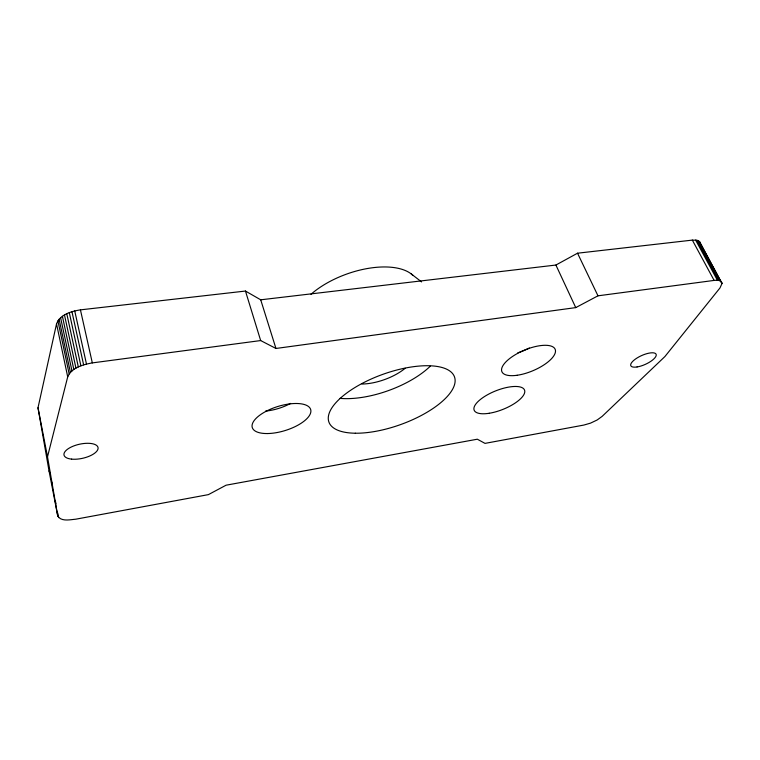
<?xml version="1.0" encoding="UTF-8"?>
<svg xmlns="http://www.w3.org/2000/svg" width="760" height="760" viewBox="0 0 760 760"><rect width="100%" height="100%" fill="white"/><g stroke="black" fill="none" stroke-linecap="round" stroke-linejoin="round"><path stroke-width="1.14" d="M722 283.508L719.976 287.954L664.914 356.544L602.167 416.356L597.151 419.985L590.52 423.139L583.794 425.077L485.003 443.384L477.337 439.204L226.071 485.203L208.401 494.627L75.781 519.194C70.129 519.64 61.294 521.92 57.75 516.011L49.039 470.953L38 407.769L56.534 323.865C60.106 314.402 71.421 311.296 80.436 309.861L245.461 291.051L260.709 299.81L555.902 265.041L577.533 253.203L692.332 240.112L696.948 240.264L699.694 241.851L722 283.508L699.019 241.177M57.75 516.011L47.509 456.808L67.706 376.856C71.772 367.479 83.182 364.581 92.321 362.9L260.67 340.565L275.956 348.469L575.747 307.61L597.977 295.82L714.125 280.411C716.661 280.26 720.565 279.756 721.867 282.625M411.255 273.942L421.581 281.912M698.098 240.644L719.91 280.763M696.948 240.264L718.77 280.43M695.6 240.046L717.411 280.26M692.332 240.112L714.125 280.411M699.694 241.851L700.292 243.599M49.039 470.953L49.913 472.663M577.533 253.203L597.977 295.82M555.902 265.041L575.747 307.61M260.709 299.81L275.956 348.469M245.461 291.051L260.67 340.565M80.436 309.861L92.321 362.9M74.727 310.897L86.469 364.04M71.953 311.685L83.629 364.866M69.293 312.635L80.892 365.845M66.785 313.738L78.328 366.956M64.486 314.963L75.962 368.182M62.415 316.302L73.824 369.512M60.61 317.737L71.962 370.918M59.099 319.228L70.395 372.381M57.903 320.767L69.151 373.873M56.534 323.865L67.706 376.856M38 407.769L47.509 456.808M51.699 481.878L52.145 484.177M55.489 501.457L55.936 503.766M57.722 512.981L58.615 517.589M430.236 366.234A65.635 28.224 -19.8 0 1 339.986 398.363M529.331 348.023A28.595 11.543 -23 0 1 517.836 352.811M290.586 403.408A30.229 13.015 -17.1 0 1 265.591 411.103M405.203 368.258A36.062 15.494 -19.8 0 1 361.998 384.028M310.973 294.3A63.736 30.789 -19.8 0 1 412.955 275.415M355.309 433.219A66.747 26.648 -19.8 0 0 454.888 383.163A66.747 26.648 -19.8 0 0 364.866 382.023A66.747 26.648 -19.8 0 0 355.309 433.219M637.061 366.956A13.879 4.769 -24.4 0 0 656.25 354.977A13.879 4.769 -24.4 0 0 637.079 357.979A13.879 4.769 -24.4 0 0 637.061 366.956M71.62 459.125A17.433 7.21 -12.5 0 0 98.069 448.599A17.433 7.21 -12.5 0 0 73.321 446.11A17.433 7.21 -12.5 0 0 71.62 459.125M489.203 413.269A27.122 9.937 -21.8 0 0 524.628 390.345A27.122 9.937 -21.8 0 0 484.205 396.739A27.122 9.937 -21.8 0 0 489.203 413.269M517.123 375.269A28.88 11.134 -22.8 0 0 555.399 350.065A28.88 11.134 -22.8 0 0 513.076 356.098A28.88 11.134 -22.8 0 0 517.123 375.269M267.662 433.542A30.552 12.569 -17.2 0 0 310.878 410.609A30.552 12.569 -17.2 0 0 265.895 411.388A30.552 12.569 -17.2 0 0 267.662 433.542"/></g></svg>
